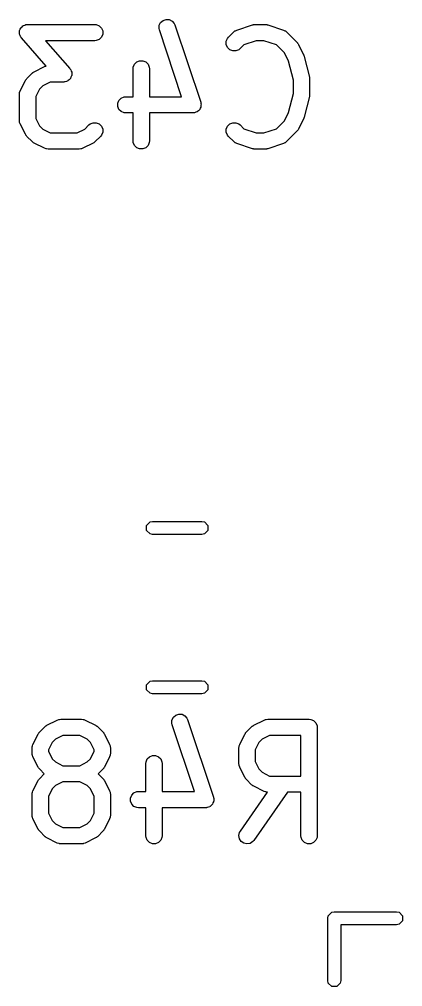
# Model space of a CAD drawing. Header units: inches. Extents: x -2.1 to 1.78, y 0.53 to 2.74.
# Drawn here: x -0.6098 to -0.4708, y 1.9173 to 2.2686 of the extents above; entities that cross this region are included whole.
import ezdxf

# ---------------------------------------------------------------- set-up
doc = ezdxf.new("R2010")
doc.units = ezdxf.units.IN
doc.header["$MEASUREMENT"] = 0
doc.layers.add('BLACK', color=250, linetype='CONTINUOUS')

msp = doc.modelspace()

# ---------------------------------------------------------------- linework, layer by layer
at = {"layer": 'BLACK', "linetype": 'CONTINUOUS'}
for p, q in [((-0.60919, 2.2655), (-0.60915, 2.26559)), ((-0.60915, 2.26559), (-0.60879, 2.2659)), ((-0.60879, 2.2659), (-0.60845, 2.26624)), ((-0.60845, 2.26624), (-0.60836, 2.26628)), ((-0.60836, 2.26628), (-0.60828, 2.26635)), ((-0.60828, 2.26635), (-0.60783, 2.2665)), ((-0.60783, 2.2665), (-0.60738, 2.26668)), ((-0.60738, 2.26668), (-0.60724, 2.2667)), ((-0.60724, 2.2667), (-0.60719, 2.26671)), ((-0.60719, 2.26671), (-0.60711, 2.26671)), ((-0.60711, 2.26671), (-0.60681, 2.26674)), ((-0.60681, 2.26674), (-0.58244, 2.26674)), ((-0.58244, 2.26674), (-0.58186, 2.26668)), ((-0.58186, 2.26668), (-0.58079, 2.26624)), ((-0.58079, 2.26624), (-0.57998, 2.26543)), ((-0.55912, 2.26529), (-0.55904, 2.26644)), ((-0.55904, 2.26644), (-0.55852, 2.26747)), ((-0.55852, 2.26747), (-0.55765, 2.26823)), ((-0.55765, 2.26823), (-0.55656, 2.26859)), ((-0.55656, 2.26859), (-0.55541, 2.26851)), ((-0.55541, 2.26851), (-0.55438, 2.26799)), ((-0.55438, 2.26799), (-0.55362, 2.26712)), ((-0.55362, 2.26712), (-0.55339, 2.2666)), ((-0.55339, 2.2666), (-0.54401, 2.23847)), ((-0.53088, 2.26471), (-0.52525, 2.26659)), ((-0.52525, 2.26659), (-0.52497, 2.26665)), ((-0.52497, 2.26665), (-0.52489, 2.26668)), ((-0.52489, 2.26668), (-0.52479, 2.26669)), ((-0.52479, 2.26669), (-0.52469, 2.26672)), ((-0.52469, 2.26672), (-0.52461, 2.26671)), ((-0.52461, 2.26671), (-0.52432, 2.26674)), ((-0.52432, 2.26674), (-0.52057, 2.26674)), ((-0.52057, 2.26674), (-0.52028, 2.26671)), ((-0.52028, 2.26671), (-0.5202, 2.26672)), ((-0.5202, 2.26672), (-0.5201, 2.26669)), ((-0.5201, 2.26669), (-0.51999, 2.26668)), ((-0.51999, 2.26668), (-0.51992, 2.26665)), ((-0.51992, 2.26665), (-0.51963, 2.26659)), ((-0.51963, 2.26659), (-0.51401, 2.26471)), ((-0.60974, 2.2634), (-0.6097, 2.26388)), ((-0.6097, 2.26331), (-0.60974, 2.2634)), ((-0.6097, 2.26436), (-0.60967, 2.26445)), ((-0.6097, 2.26388), (-0.6097, 2.26436)), ((-0.6097, 2.26321), (-0.6097, 2.26331)), ((-0.60952, 2.26277), (-0.6097, 2.26321)), ((-0.60967, 2.26445), (-0.60966, 2.26455)), ((-0.60966, 2.26455), (-0.60945, 2.26498)), ((-0.60937, 2.26231), (-0.60952, 2.26277)), ((-0.60945, 2.26498), (-0.60926, 2.26543)), ((-0.60928, 2.2622), (-0.60937, 2.26231)), ((-0.60926, 2.26215), (-0.60928, 2.2622)), ((-0.60926, 2.26543), (-0.60919, 2.2655)), ((-0.60921, 2.26209), (-0.60926, 2.26215)), ((-0.60903, 2.26184), (-0.60921, 2.26209)), ((-0.57998, 2.26215), (-0.58079, 2.26133)), ((-0.57998, 2.26543), (-0.57954, 2.26436)), ((-0.57954, 2.26321), (-0.57998, 2.26215)), ((-0.57954, 2.26436), (-0.57954, 2.26321)), ((-0.55899, 2.26473), (-0.55912, 2.26529)), ((-0.55091, 2.24049), (-0.55899, 2.26473)), ((-0.53427, 2.26168), (-0.5339, 2.26213)), ((-0.5339, 2.26213), (-0.53203, 2.264)), ((-0.53203, 2.264), (-0.53158, 2.26437)), ((-0.53158, 2.26437), (-0.53148, 2.26441)), ((-0.53148, 2.26441), (-0.5314, 2.26448)), ((-0.5314, 2.26448), (-0.53088, 2.26471)), ((-0.51401, 2.26471), (-0.51348, 2.26448)), ((-0.51348, 2.26448), (-0.5134, 2.26441)), ((-0.5134, 2.26441), (-0.5133, 2.26437)), ((-0.5133, 2.26437), (-0.51286, 2.264)), ((-0.51286, 2.264), (-0.50911, 2.26025)), ((-0.6001, 2.25163), (-0.60903, 2.26184)), ((-0.58244, 2.26083), (-0.6003, 2.26083)), ((-0.6003, 2.26083), (-0.59146, 2.25073)), ((-0.58186, 2.26089), (-0.58244, 2.26083)), ((-0.58079, 2.26133), (-0.58186, 2.26089)), ((-0.53471, 2.26061), (-0.53427, 2.26168)), ((-0.53471, 2.25946), (-0.53471, 2.26061)), ((-0.53427, 2.2584), (-0.53471, 2.25946)), ((-0.52835, 2.25933), (-0.52973, 2.25795)), ((-0.52384, 2.26083), (-0.52835, 2.25933)), ((-0.52105, 2.26083), (-0.52384, 2.26083)), ((-0.51654, 2.25933), (-0.52105, 2.26083)), ((-0.51362, 2.25641), (-0.51654, 2.25933)), ((-0.50911, 2.26025), (-0.50892, 2.26002)), ((-0.50892, 2.26002), (-0.50886, 2.25997)), ((-0.50886, 2.25997), (-0.50881, 2.25988)), ((-0.50881, 2.25988), (-0.50874, 2.2598)), ((-0.50874, 2.2598), (-0.50871, 2.25973)), ((-0.50871, 2.25973), (-0.50855, 2.25948)), ((-0.50855, 2.25948), (-0.50668, 2.25573)), ((-0.53346, 2.25758), (-0.53427, 2.2584)), ((-0.53239, 2.25714), (-0.53346, 2.25758)), ((-0.53124, 2.25714), (-0.53239, 2.25714)), ((-0.53018, 2.25758), (-0.53124, 2.25714)), ((-0.52973, 2.25795), (-0.53018, 2.25758)), ((-0.51211, 2.25338), (-0.51362, 2.25641)), ((-0.50668, 2.25573), (-0.50666, 2.25569)), ((-0.50666, 2.25569), (-0.50665, 2.25567)), ((-0.50665, 2.25567), (-0.50656, 2.25543)), ((-0.50656, 2.25543), (-0.50647, 2.25519)), ((-0.50647, 2.25519), (-0.50647, 2.25517)), ((-0.50647, 2.25517), (-0.50645, 2.25513)), ((-0.50645, 2.25513), (-0.50458, 2.24763)), ((-0.60063, 2.25143), (-0.6001, 2.25163)), ((-0.56846, 2.25124), (-0.56802, 2.2523)), ((-0.56802, 2.2523), (-0.5672, 2.25312)), ((-0.5672, 2.25312), (-0.56614, 2.25356)), ((-0.56614, 2.25356), (-0.56499, 2.25356)), ((-0.56499, 2.25356), (-0.56392, 2.25312)), ((-0.56392, 2.25312), (-0.56311, 2.2523)), ((-0.56311, 2.2523), (-0.56267, 2.25124)), ((-0.5104, 2.24655), (-0.51211, 2.25338)), ((-0.60702, 2.24713), (-0.60515, 2.249)), ((-0.60515, 2.249), (-0.60492, 2.24919)), ((-0.60492, 2.24919), (-0.60487, 2.24925)), ((-0.60487, 2.24925), (-0.60478, 2.2493)), ((-0.60478, 2.2493), (-0.6047, 2.24937)), ((-0.6047, 2.24937), (-0.60463, 2.2494)), ((-0.60463, 2.2494), (-0.60438, 2.24955)), ((-0.60438, 2.24955), (-0.60063, 2.25143)), ((-0.59146, 2.25073), (-0.59128, 2.25048)), ((-0.59128, 2.25048), (-0.59123, 2.25043)), ((-0.59123, 2.25043), (-0.59121, 2.25038)), ((-0.59121, 2.25038), (-0.59113, 2.25026)), ((-0.59113, 2.25026), (-0.59097, 2.24981)), ((-0.59083, 2.24802), (-0.59105, 2.24759)), ((-0.59097, 2.24981), (-0.59079, 2.24936)), ((-0.59079, 2.24821), (-0.59083, 2.24812)), ((-0.59083, 2.24812), (-0.59083, 2.24802)), ((-0.59079, 2.24936), (-0.59079, 2.24926)), ((-0.59079, 2.24926), (-0.59076, 2.24917)), ((-0.59076, 2.24917), (-0.59079, 2.24869)), ((-0.59079, 2.24869), (-0.59079, 2.24821)), ((-0.56852, 2.25066), (-0.56846, 2.25124)), ((-0.56852, 2.24049), (-0.56852, 2.25066)), ((-0.56267, 2.25124), (-0.56261, 2.25066)), ((-0.56261, 2.25066), (-0.56261, 2.24049)), ((-0.60945, 2.24261), (-0.60757, 2.24636)), ((-0.60757, 2.24636), (-0.60742, 2.24661)), ((-0.60742, 2.24661), (-0.60739, 2.24668)), ((-0.60739, 2.24668), (-0.60732, 2.24676)), ((-0.60732, 2.24676), (-0.60727, 2.24685)), ((-0.60727, 2.24685), (-0.60721, 2.2469)), ((-0.60721, 2.2469), (-0.60702, 2.24713)), ((-0.60131, 2.24449), (-0.60251, 2.24329)), ((-0.59861, 2.24584), (-0.60131, 2.24449)), ((-0.59368, 2.24584), (-0.59861, 2.24584)), ((-0.59338, 2.24587), (-0.59368, 2.24584)), ((-0.5933, 2.24586), (-0.59338, 2.24587)), ((-0.59325, 2.24588), (-0.5933, 2.24586)), ((-0.59311, 2.24589), (-0.59325, 2.24588)), ((-0.59266, 2.24608), (-0.59311, 2.24589)), ((-0.59221, 2.24623), (-0.59266, 2.24608)), ((-0.59214, 2.2463), (-0.59221, 2.24623)), ((-0.59204, 2.24633), (-0.59214, 2.2463)), ((-0.5917, 2.24667), (-0.59204, 2.24633)), ((-0.59134, 2.24699), (-0.5917, 2.24667)), ((-0.5913, 2.24708), (-0.59134, 2.24699)), ((-0.59123, 2.24715), (-0.5913, 2.24708)), ((-0.59105, 2.24759), (-0.59123, 2.24715)), ((-0.5104, 2.24165), (-0.5104, 2.24655)), ((-0.50458, 2.24763), (-0.50457, 2.24753)), ((-0.50457, 2.24753), (-0.50455, 2.24749)), ((-0.50455, 2.24749), (-0.50453, 2.24727)), ((-0.50453, 2.24727), (-0.5045, 2.24706)), ((-0.5045, 2.24706), (-0.5045, 2.24701)), ((-0.5045, 2.24701), (-0.50449, 2.24691)), ((-0.50449, 2.24691), (-0.50449, 2.24129)), ((-0.60976, 2.24129), (-0.6097, 2.24187)), ((-0.60976, 2.23192), (-0.60976, 2.24129)), ((-0.6097, 2.24187), (-0.60966, 2.24196)), ((-0.60966, 2.24207), (-0.60945, 2.24261)), ((-0.60966, 2.24196), (-0.60966, 2.24207)), ((-0.60251, 2.24329), (-0.60385, 2.24059)), ((-0.51211, 2.23482), (-0.5104, 2.24165)), ((-0.5045, 2.24115), (-0.50453, 2.24093)), ((-0.50449, 2.24129), (-0.5045, 2.24119)), ((-0.5045, 2.24119), (-0.5045, 2.24115)), ((-0.60385, 2.24059), (-0.60385, 2.23261)), ((-0.57408, 2.23812), (-0.57364, 2.23918)), ((-0.57408, 2.23696), (-0.57408, 2.23812)), ((-0.57364, 2.23918), (-0.57283, 2.24)), ((-0.57283, 2.24), (-0.57176, 2.24044)), ((-0.57176, 2.24044), (-0.57119, 2.24049)), ((-0.57119, 2.24049), (-0.56852, 2.24049)), ((-0.56261, 2.24049), (-0.55091, 2.24049)), ((-0.54401, 2.23847), (-0.54395, 2.23819)), ((-0.54395, 2.23819), (-0.54392, 2.23812)), ((-0.54392, 2.23812), (-0.54392, 2.23806)), ((-0.54392, 2.23806), (-0.54389, 2.23791)), ((-0.54389, 2.23791), (-0.54392, 2.23744)), ((-0.54392, 2.23744), (-0.54392, 2.23696)), ((-0.50458, 2.24057), (-0.50645, 2.23307)), ((-0.50457, 2.24067), (-0.50458, 2.24057)), ((-0.50455, 2.24071), (-0.50457, 2.24067)), ((-0.50453, 2.24093), (-0.50455, 2.24071)), ((-0.57364, 2.2359), (-0.57408, 2.23696)), ((-0.57283, 2.23508), (-0.57364, 2.2359)), ((-0.57176, 2.23464), (-0.57283, 2.23508)), ((-0.57119, 2.23459), (-0.57176, 2.23464)), ((-0.56852, 2.23459), (-0.57119, 2.23459)), ((-0.56852, 2.22442), (-0.56852, 2.23459)), ((-0.54681, 2.23459), (-0.56261, 2.23459)), ((-0.56261, 2.23459), (-0.56261, 2.22442)), ((-0.54652, 2.23462), (-0.54681, 2.23459)), ((-0.54645, 2.23461), (-0.54652, 2.23462)), ((-0.54639, 2.23463), (-0.54645, 2.23461)), ((-0.54624, 2.23464), (-0.54639, 2.23463)), ((-0.5458, 2.23483), (-0.54624, 2.23464)), ((-0.54535, 2.23497), (-0.5458, 2.23483)), ((-0.54527, 2.23504), (-0.54535, 2.23497)), ((-0.54517, 2.23508), (-0.54527, 2.23504)), ((-0.54484, 2.23542), (-0.54517, 2.23508)), ((-0.54448, 2.23573), (-0.54484, 2.23542)), ((-0.54443, 2.23582), (-0.54448, 2.23573)), ((-0.54436, 2.2359), (-0.54443, 2.23582)), ((-0.54418, 2.23634), (-0.54436, 2.2359)), ((-0.54397, 2.23676), (-0.54418, 2.23634)), ((-0.54396, 2.23687), (-0.54397, 2.23676)), ((-0.54392, 2.23696), (-0.54396, 2.23687)), ((-0.51362, 2.23179), (-0.51211, 2.23482)), ((-0.6097, 2.23134), (-0.60976, 2.23192)), ((-0.60966, 2.23124), (-0.6097, 2.23134)), ((-0.60966, 2.23114), (-0.60966, 2.23124)), ((-0.60945, 2.2306), (-0.60966, 2.23114)), ((-0.60757, 2.22685), (-0.60945, 2.2306)), ((-0.60385, 2.23261), (-0.60251, 2.22992)), ((-0.58452, 2.23025), (-0.58408, 2.23062)), ((-0.58408, 2.23062), (-0.58301, 2.23106)), ((-0.58301, 2.23106), (-0.58186, 2.23106)), ((-0.58186, 2.23106), (-0.58079, 2.23062)), ((-0.58079, 2.23062), (-0.57998, 2.22981)), ((-0.53427, 2.22981), (-0.53346, 2.23062)), ((-0.53346, 2.23062), (-0.53239, 2.23106)), ((-0.53239, 2.23106), (-0.53124, 2.23106)), ((-0.53124, 2.23106), (-0.53018, 2.23062)), ((-0.53018, 2.23062), (-0.52973, 2.23025)), ((-0.51654, 2.22887), (-0.51362, 2.23179)), ((-0.50668, 2.23247), (-0.50855, 2.22872)), ((-0.50666, 2.23251), (-0.50668, 2.23247)), ((-0.50665, 2.23253), (-0.50666, 2.23251)), ((-0.50656, 2.23277), (-0.50665, 2.23253)), ((-0.50647, 2.23301), (-0.50656, 2.23277)), ((-0.50645, 2.23307), (-0.50647, 2.23303)), ((-0.50647, 2.23303), (-0.50647, 2.23301)), ((-0.60251, 2.22992), (-0.60131, 2.22872)), ((-0.60131, 2.22872), (-0.59861, 2.22737)), ((-0.59861, 2.22737), (-0.58876, 2.22737)), ((-0.58876, 2.22737), (-0.58606, 2.22872)), ((-0.58606, 2.22872), (-0.58452, 2.23025)), ((-0.57998, 2.22981), (-0.57954, 2.22874)), ((-0.57954, 2.22759), (-0.57998, 2.22653)), ((-0.57954, 2.22874), (-0.57954, 2.22759)), ((-0.53471, 2.22874), (-0.53427, 2.22981)), ((-0.53471, 2.22759), (-0.53471, 2.22874)), ((-0.53427, 2.22653), (-0.53471, 2.22759)), ((-0.52973, 2.23025), (-0.52835, 2.22887)), ((-0.52835, 2.22887), (-0.52384, 2.22737)), ((-0.52384, 2.22737), (-0.52105, 2.22737)), ((-0.52105, 2.22737), (-0.51654, 2.22887)), ((-0.50911, 2.22795), (-0.51286, 2.2242)), ((-0.50892, 2.22818), (-0.50911, 2.22795)), ((-0.50886, 2.22823), (-0.50892, 2.22818)), ((-0.50881, 2.22832), (-0.50886, 2.22823)), ((-0.50874, 2.2284), (-0.50881, 2.22832)), ((-0.50871, 2.22847), (-0.50874, 2.2284)), ((-0.50855, 2.22872), (-0.50871, 2.22847)), ((-0.60742, 2.2266), (-0.60757, 2.22685)), ((-0.60739, 2.22653), (-0.60742, 2.2266)), ((-0.60732, 2.22644), (-0.60739, 2.22653)), ((-0.60727, 2.22636), (-0.60732, 2.22644)), ((-0.60721, 2.2263), (-0.60727, 2.22636)), ((-0.60702, 2.22608), (-0.60721, 2.2263)), ((-0.60515, 2.2242), (-0.60702, 2.22608)), ((-0.60492, 2.22402), (-0.60515, 2.2242)), ((-0.60487, 2.22396), (-0.60492, 2.22402)), ((-0.60478, 2.2239), (-0.60487, 2.22396)), ((-0.6047, 2.22384), (-0.60478, 2.2239)), ((-0.60463, 2.22381), (-0.6047, 2.22384)), ((-0.60438, 2.22365), (-0.60463, 2.22381)), ((-0.60063, 2.22178), (-0.60438, 2.22365)), ((-0.58299, 2.22365), (-0.58674, 2.22178)), ((-0.58274, 2.22381), (-0.58299, 2.22365)), ((-0.58267, 2.22384), (-0.58274, 2.22381)), ((-0.58259, 2.2239), (-0.58267, 2.22384)), ((-0.5825, 2.22396), (-0.58259, 2.2239)), ((-0.58245, 2.22402), (-0.5825, 2.22396)), ((-0.58222, 2.2242), (-0.58245, 2.22402)), ((-0.58035, 2.22608), (-0.58222, 2.2242)), ((-0.57998, 2.22653), (-0.58035, 2.22608)), ((-0.56846, 2.22384), (-0.56852, 2.22442)), ((-0.56802, 2.22278), (-0.56846, 2.22384)), ((-0.56267, 2.22384), (-0.56311, 2.22278)), ((-0.56261, 2.22442), (-0.56267, 2.22384)), ((-0.5339, 2.22608), (-0.53427, 2.22653)), ((-0.53203, 2.2242), (-0.5339, 2.22608)), ((-0.53158, 2.22384), (-0.53203, 2.2242)), ((-0.53148, 2.2238), (-0.53158, 2.22384)), ((-0.5314, 2.22373), (-0.53148, 2.2238)), ((-0.53088, 2.22349), (-0.5314, 2.22373)), ((-0.52525, 2.22162), (-0.53088, 2.22349)), ((-0.51401, 2.22349), (-0.51963, 2.22162)), ((-0.51348, 2.22373), (-0.51401, 2.22349)), ((-0.5134, 2.2238), (-0.51348, 2.22373)), ((-0.5133, 2.22384), (-0.5134, 2.2238)), ((-0.51286, 2.2242), (-0.5133, 2.22384)), ((-0.60009, 2.22157), (-0.60063, 2.22178)), ((-0.59998, 2.22156), (-0.60009, 2.22157)), ((-0.59988, 2.22152), (-0.59998, 2.22156)), ((-0.59931, 2.22146), (-0.59988, 2.22152)), ((-0.58806, 2.22146), (-0.59931, 2.22146)), ((-0.58748, 2.22152), (-0.58806, 2.22146)), ((-0.58739, 2.22156), (-0.58748, 2.22152)), ((-0.58728, 2.22157), (-0.58739, 2.22156)), ((-0.58674, 2.22178), (-0.58728, 2.22157)), ((-0.5672, 2.22196), (-0.56802, 2.22278)), ((-0.56614, 2.22152), (-0.5672, 2.22196)), ((-0.56499, 2.22152), (-0.56614, 2.22152)), ((-0.56392, 2.22196), (-0.56499, 2.22152)), ((-0.56311, 2.22278), (-0.56392, 2.22196)), ((-0.52497, 2.22155), (-0.52525, 2.22162)), ((-0.52489, 2.22152), (-0.52497, 2.22155)), ((-0.52479, 2.22151), (-0.52489, 2.22152)), ((-0.52469, 2.22149), (-0.52479, 2.22151)), ((-0.52461, 2.22149), (-0.52469, 2.22149)), ((-0.52432, 2.22146), (-0.52461, 2.22149)), ((-0.52057, 2.22146), (-0.52432, 2.22146)), ((-0.52028, 2.22149), (-0.52057, 2.22146)), ((-0.5202, 2.22149), (-0.52028, 2.22149)), ((-0.5201, 2.22151), (-0.5202, 2.22149)), ((-0.51999, 2.22152), (-0.5201, 2.22151)), ((-0.51992, 2.22155), (-0.51999, 2.22152)), ((-0.51963, 2.22162), (-0.51992, 2.22155)), ((-0.56362, 2.08484), (-0.56234, 2.08612)), ((-0.56362, 2.08303), (-0.56362, 2.08484)), ((-0.56234, 2.08175), (-0.56362, 2.08303)), ((-0.56234, 2.08612), (-0.56144, 2.0863)), ((-0.56144, 2.0863), (-0.54356, 2.0863)), ((-0.54356, 2.0863), (-0.54266, 2.08612)), ((-0.54266, 2.08612), (-0.54138, 2.08484)), ((-0.54138, 2.08303), (-0.54266, 2.08175)), ((-0.54138, 2.08484), (-0.54138, 2.08303)), ((-0.56144, 2.08157), (-0.56234, 2.08175)), ((-0.54356, 2.08157), (-0.56144, 2.08157)), ((-0.54266, 2.08175), (-0.54356, 2.08157)), ((-0.56362, 2.02697), (-0.56234, 2.02825)), ((-0.56362, 2.02516), (-0.56362, 2.02697)), ((-0.56234, 2.02825), (-0.56144, 2.02843)), ((-0.56144, 2.02843), (-0.54356, 2.02843)), ((-0.54356, 2.02843), (-0.54266, 2.02825)), ((-0.54266, 2.02825), (-0.54138, 2.02697)), ((-0.54138, 2.02697), (-0.54138, 2.02516)), ((-0.56234, 2.02388), (-0.56362, 2.02516)), ((-0.56144, 2.0237), (-0.56234, 2.02388)), ((-0.54356, 2.0237), (-0.56144, 2.0237)), ((-0.54266, 2.02388), (-0.54356, 2.0237)), ((-0.54138, 2.02516), (-0.54266, 2.02388)), ((-0.55302, 2.01594), (-0.55193, 2.01631)), ((-0.55193, 2.01631), (-0.55078, 2.01623)), ((-0.55078, 2.01623), (-0.54975, 2.01571)), ((-0.59975, 2.01227), (-0.596, 2.01414)), ((-0.596, 2.01414), (-0.59546, 2.01435)), ((-0.59546, 2.01435), (-0.59536, 2.01436)), ((-0.59536, 2.01436), (-0.59526, 2.0144)), ((-0.59526, 2.0144), (-0.59468, 2.01446)), ((-0.59468, 2.01446), (-0.58718, 2.01446)), ((-0.58718, 2.01446), (-0.58661, 2.0144)), ((-0.58661, 2.0144), (-0.58651, 2.01436)), ((-0.58651, 2.01436), (-0.5864, 2.01435)), ((-0.5864, 2.01435), (-0.58586, 2.01414)), ((-0.58586, 2.01414), (-0.58211, 2.01227)), ((-0.55449, 2.01301), (-0.55441, 2.01416)), ((-0.55436, 2.01244), (-0.55449, 2.01301)), ((-0.55441, 2.01416), (-0.5539, 2.01519)), ((-0.5539, 2.01519), (-0.55302, 2.01594)), ((-0.54975, 2.01571), (-0.549, 2.01484)), ((-0.549, 2.01484), (-0.54876, 2.01431)), ((-0.54876, 2.01431), (-0.53939, 1.98619)), ((-0.52476, 2.01227), (-0.52101, 2.01414)), ((-0.52101, 2.01414), (-0.52047, 2.01435)), ((-0.52047, 2.01435), (-0.52037, 2.01436)), ((-0.52037, 2.01436), (-0.52027, 2.0144)), ((-0.52027, 2.0144), (-0.51969, 2.01446)), ((-0.51969, 2.01446), (-0.50469, 2.01446)), ((-0.50469, 2.01446), (-0.50412, 2.0144)), ((-0.50412, 2.0144), (-0.50305, 2.01396)), ((-0.50305, 2.01396), (-0.50224, 2.01314)), ((-0.50224, 2.01314), (-0.5018, 2.01208)), ((-0.60295, 2.00907), (-0.60279, 2.00932)), ((-0.60279, 2.00932), (-0.60276, 2.00939)), ((-0.60276, 2.00939), (-0.6027, 2.00948)), ((-0.6027, 2.00948), (-0.60264, 2.00956)), ((-0.60264, 2.00956), (-0.60258, 2.00962)), ((-0.60258, 2.00962), (-0.60239, 2.00984)), ((-0.60239, 2.00984), (-0.60052, 2.01172)), ((-0.60052, 2.01172), (-0.60029, 2.0119)), ((-0.60029, 2.0119), (-0.60024, 2.01196)), ((-0.60024, 2.01196), (-0.60015, 2.01202)), ((-0.60015, 2.01202), (-0.60007, 2.01208)), ((-0.60007, 2.01208), (-0.6, 2.01211)), ((-0.6, 2.01211), (-0.59975, 2.01227)), ((-0.58211, 2.01227), (-0.58187, 2.01211)), ((-0.58187, 2.01211), (-0.58179, 2.01208)), ((-0.58179, 2.01208), (-0.58171, 2.01202)), ((-0.58171, 2.01202), (-0.58162, 2.01196)), ((-0.58162, 2.01196), (-0.58157, 2.0119)), ((-0.58157, 2.0119), (-0.58135, 2.01172)), ((-0.58135, 2.01172), (-0.57947, 2.00984)), ((-0.57947, 2.00984), (-0.57929, 2.00962)), ((-0.57929, 2.00962), (-0.57923, 2.00956)), ((-0.57923, 2.00956), (-0.57917, 2.00948)), ((-0.57917, 2.00948), (-0.5791, 2.00939)), ((-0.5791, 2.00939), (-0.57907, 2.00932)), ((-0.57907, 2.00932), (-0.57892, 2.00907)), ((-0.54629, 1.98821), (-0.55436, 2.01244)), ((-0.52796, 2.00907), (-0.5278, 2.00932)), ((-0.5278, 2.00932), (-0.52777, 2.00939)), ((-0.52777, 2.00939), (-0.5277, 2.00948)), ((-0.5277, 2.00948), (-0.52765, 2.00956)), ((-0.52765, 2.00956), (-0.52759, 2.00962)), ((-0.52759, 2.00962), (-0.5274, 2.00984)), ((-0.5274, 2.00984), (-0.52553, 2.01172)), ((-0.52553, 2.01172), (-0.5253, 2.0119)), ((-0.5253, 2.0119), (-0.52525, 2.01196)), ((-0.52525, 2.01196), (-0.52516, 2.01202)), ((-0.52516, 2.01202), (-0.52508, 2.01208)), ((-0.52508, 2.01208), (-0.52501, 2.01211)), ((-0.52501, 2.01211), (-0.52476, 2.01227)), ((-0.5018, 2.01208), (-0.50174, 2.0115)), ((-0.50174, 2.0115), (-0.50174, 1.97213)), ((-0.60482, 2.00532), (-0.60295, 2.00907)), ((-0.59788, 2.006), (-0.59923, 2.00331)), ((-0.59668, 2.0072), (-0.59788, 2.006)), ((-0.59399, 2.00855), (-0.59668, 2.0072)), ((-0.58788, 2.00855), (-0.59399, 2.00855)), ((-0.58518, 2.0072), (-0.58788, 2.00855)), ((-0.58399, 2.006), (-0.58518, 2.0072)), ((-0.58264, 2.00331), (-0.58399, 2.006)), ((-0.57892, 2.00907), (-0.57704, 2.00532)), ((-0.52983, 2.00532), (-0.52796, 2.00907)), ((-0.52289, 2.006), (-0.52424, 2.00331)), ((-0.52169, 2.0072), (-0.52289, 2.006)), ((-0.51899, 2.00855), (-0.52169, 2.0072)), ((-0.50765, 2.00855), (-0.51899, 2.00855)), ((-0.50765, 1.99383), (-0.50765, 2.00855)), ((-0.60513, 2.004), (-0.60508, 2.00458)), ((-0.60513, 2.00213), (-0.60513, 2.004)), ((-0.60508, 2.00155), (-0.60513, 2.00213)), ((-0.60508, 2.00458), (-0.60504, 2.00468)), ((-0.60504, 2.00468), (-0.60503, 2.00478)), ((-0.60503, 2.00478), (-0.60482, 2.00532)), ((-0.59923, 2.00331), (-0.59923, 2.00283)), ((-0.59923, 2.00283), (-0.59788, 2.00013)), ((-0.58399, 2.00013), (-0.58264, 2.00283)), ((-0.58264, 2.00283), (-0.58264, 2.00331)), ((-0.57704, 2.00532), (-0.57684, 2.00478)), ((-0.57684, 2.00478), (-0.57683, 2.00468)), ((-0.57683, 2.00468), (-0.57679, 2.00458)), ((-0.57679, 2.00458), (-0.57673, 2.004)), ((-0.57673, 2.00213), (-0.57679, 2.00155)), ((-0.57673, 2.004), (-0.57673, 2.00213)), ((-0.53014, 2.004), (-0.53009, 2.00458)), ((-0.53014, 1.99838), (-0.53014, 2.004)), ((-0.53009, 2.00458), (-0.53005, 2.00468)), ((-0.53005, 2.00468), (-0.53004, 2.00478)), ((-0.53004, 2.00478), (-0.52983, 2.00532)), ((-0.52424, 2.00331), (-0.52424, 1.99908)), ((-0.60504, 2.00146), (-0.60508, 2.00155)), ((-0.60503, 2.00135), (-0.60504, 2.00146)), ((-0.60482, 2.00081), (-0.60503, 2.00135)), ((-0.60295, 1.99706), (-0.60482, 2.00081)), ((-0.59788, 2.00013), (-0.59668, 1.99893)), ((-0.59668, 1.99893), (-0.59399, 1.99758)), ((-0.58788, 1.99758), (-0.58518, 1.99893)), ((-0.58518, 1.99893), (-0.58399, 2.00013)), ((-0.57704, 2.00081), (-0.57892, 1.99706)), ((-0.57684, 2.00135), (-0.57704, 2.00081)), ((-0.57683, 2.00146), (-0.57684, 2.00135)), ((-0.57679, 2.00155), (-0.57683, 2.00146)), ((-0.56389, 1.99838), (-0.56383, 1.99896)), ((-0.56383, 1.99896), (-0.56339, 2.00002)), ((-0.56339, 2.00002), (-0.56258, 2.00083)), ((-0.56258, 2.00083), (-0.56151, 2.00128)), ((-0.56151, 2.00128), (-0.56036, 2.00128)), ((-0.56036, 2.00128), (-0.5593, 2.00083)), ((-0.5593, 2.00083), (-0.55848, 2.00002)), ((-0.55848, 2.00002), (-0.55804, 1.99896)), ((-0.55804, 1.99896), (-0.55798, 1.99838)), ((-0.52424, 1.99908), (-0.52289, 1.99638)), ((-0.60279, 1.99681), (-0.60295, 1.99706)), ((-0.60276, 1.99674), (-0.60279, 1.99681)), ((-0.6027, 1.99666), (-0.60276, 1.99674)), ((-0.60264, 1.99657), (-0.6027, 1.99666)), ((-0.60258, 1.99652), (-0.60264, 1.99657)), ((-0.60239, 1.99629), (-0.60258, 1.99652)), ((-0.60073, 1.99463), (-0.60239, 1.99629)), ((-0.59399, 1.99758), (-0.58788, 1.99758)), ((-0.57947, 1.99629), (-0.58113, 1.99463)), ((-0.57929, 1.99652), (-0.57947, 1.99629)), ((-0.57923, 1.99657), (-0.57929, 1.99652)), ((-0.57917, 1.99666), (-0.57923, 1.99657)), ((-0.5791, 1.99674), (-0.57917, 1.99666)), ((-0.57907, 1.99681), (-0.5791, 1.99674)), ((-0.57892, 1.99706), (-0.57907, 1.99681)), ((-0.56389, 1.98821), (-0.56389, 1.99838)), ((-0.55798, 1.99838), (-0.55798, 1.98821)), ((-0.53009, 1.9978), (-0.53014, 1.99838)), ((-0.53005, 1.99771), (-0.53009, 1.9978)), ((-0.53004, 1.9976), (-0.53005, 1.99771)), ((-0.52983, 1.99706), (-0.53004, 1.9976)), ((-0.52796, 1.99331), (-0.52983, 1.99706)), ((-0.52289, 1.99638), (-0.52169, 1.99518)), ((-0.52169, 1.99518), (-0.51899, 1.99383)), ((-0.60482, 1.98845), (-0.60295, 1.9922)), ((-0.60295, 1.9922), (-0.60279, 1.99245)), ((-0.60279, 1.99245), (-0.60276, 1.99252)), ((-0.60276, 1.99252), (-0.6027, 1.9926)), ((-0.6027, 1.9926), (-0.60264, 1.99269)), ((-0.60264, 1.99269), (-0.60258, 1.99274)), ((-0.60258, 1.99274), (-0.60239, 1.99297)), ((-0.60239, 1.99297), (-0.60073, 1.99463)), ((-0.59399, 1.99168), (-0.59668, 1.99033)), ((-0.58788, 1.99168), (-0.59399, 1.99168)), ((-0.58518, 1.99033), (-0.58788, 1.99168)), ((-0.58113, 1.99463), (-0.57947, 1.99297)), ((-0.57947, 1.99297), (-0.57929, 1.99274)), ((-0.57929, 1.99274), (-0.57923, 1.99269)), ((-0.57923, 1.99269), (-0.57917, 1.9926)), ((-0.57917, 1.9926), (-0.5791, 1.99252)), ((-0.5791, 1.99252), (-0.57907, 1.99245)), ((-0.57907, 1.99245), (-0.57892, 1.9922)), ((-0.57892, 1.9922), (-0.57704, 1.98845)), ((-0.5278, 1.99306), (-0.52796, 1.99331)), ((-0.52777, 1.99299), (-0.5278, 1.99306)), ((-0.5277, 1.99291), (-0.52777, 1.99299)), ((-0.52765, 1.99282), (-0.5277, 1.99291)), ((-0.52759, 1.99277), (-0.52765, 1.99282)), ((-0.5274, 1.99254), (-0.52759, 1.99277)), ((-0.52553, 1.99067), (-0.5274, 1.99254)), ((-0.51899, 1.99383), (-0.50765, 1.99383)), ((-0.60503, 1.98791), (-0.60482, 1.98845)), ((-0.59788, 1.98913), (-0.59923, 1.98643)), ((-0.59668, 1.99033), (-0.59788, 1.98913)), ((-0.58399, 1.98913), (-0.58518, 1.99033)), ((-0.58264, 1.98643), (-0.58399, 1.98913)), ((-0.57704, 1.98845), (-0.57684, 1.98791)), ((-0.5682, 1.98771), (-0.56714, 1.98815)), ((-0.56714, 1.98815), (-0.56656, 1.98821)), ((-0.56656, 1.98821), (-0.56389, 1.98821)), ((-0.55798, 1.98821), (-0.54629, 1.98821)), ((-0.5253, 1.99048), (-0.52553, 1.99067)), ((-0.52525, 1.99042), (-0.5253, 1.99048)), ((-0.52516, 1.99037), (-0.52525, 1.99042)), ((-0.52508, 1.9903), (-0.52516, 1.99037)), ((-0.52501, 1.99027), (-0.52508, 1.9903)), ((-0.52476, 1.99011), (-0.52501, 1.99027)), ((-0.52101, 1.98824), (-0.52476, 1.99011)), ((-0.52047, 1.98803), (-0.52101, 1.98824)), ((-0.60513, 1.98713), (-0.60508, 1.98771)), ((-0.60513, 1.97963), (-0.60513, 1.98713)), ((-0.60508, 1.98771), (-0.60504, 1.98781)), ((-0.60504, 1.98781), (-0.60503, 1.98791)), ((-0.59923, 1.98643), (-0.59923, 1.98033)), ((-0.58264, 1.98033), (-0.58264, 1.98643)), ((-0.57684, 1.98791), (-0.57683, 1.98781)), ((-0.57683, 1.98781), (-0.57679, 1.98771)), ((-0.57679, 1.98771), (-0.57673, 1.98713)), ((-0.57673, 1.98713), (-0.57673, 1.97963)), ((-0.56946, 1.98583), (-0.56902, 1.9869)), ((-0.56946, 1.98468), (-0.56946, 1.98583)), ((-0.56902, 1.98362), (-0.56946, 1.98468)), ((-0.56902, 1.9869), (-0.5682, 1.98771)), ((-0.53939, 1.98619), (-0.53932, 1.9859)), ((-0.53933, 1.98458), (-0.53934, 1.98448)), ((-0.53929, 1.98468), (-0.53933, 1.98458)), ((-0.53932, 1.9859), (-0.53929, 1.98583)), ((-0.53929, 1.98583), (-0.53929, 1.98577)), ((-0.53929, 1.98577), (-0.53926, 1.98563)), ((-0.53926, 1.98563), (-0.53929, 1.98515)), ((-0.53929, 1.98515), (-0.53929, 1.98468)), ((-0.52961, 1.97383), (-0.51974, 1.98793)), ((-0.51253, 1.98793), (-0.52477, 1.97044)), ((-0.52037, 1.98803), (-0.52047, 1.98803)), ((-0.52027, 1.98798), (-0.52037, 1.98803)), ((-0.51974, 1.98793), (-0.52027, 1.98798)), ((-0.50765, 1.98793), (-0.51253, 1.98793)), ((-0.50765, 1.97213), (-0.50765, 1.98793)), ((-0.5682, 1.9828), (-0.56902, 1.98362)), ((-0.56714, 1.98236), (-0.5682, 1.9828)), ((-0.56656, 1.9823), (-0.56714, 1.98236)), ((-0.56389, 1.9823), (-0.56656, 1.9823)), ((-0.56389, 1.97213), (-0.56389, 1.9823)), ((-0.54219, 1.9823), (-0.55798, 1.9823)), ((-0.55798, 1.9823), (-0.55798, 1.97213)), ((-0.5419, 1.98233), (-0.54219, 1.9823)), ((-0.54182, 1.98233), (-0.5419, 1.98233)), ((-0.54176, 1.98235), (-0.54182, 1.98233)), ((-0.54161, 1.98236), (-0.54176, 1.98235)), ((-0.54118, 1.98254), (-0.54161, 1.98236)), ((-0.54073, 1.98269), (-0.54118, 1.98254)), ((-0.54065, 1.98276), (-0.54073, 1.98269)), ((-0.54055, 1.9828), (-0.54065, 1.98276)), ((-0.54021, 1.98314), (-0.54055, 1.9828)), ((-0.53986, 1.98345), (-0.54021, 1.98314)), ((-0.53981, 1.98354), (-0.53986, 1.98345)), ((-0.53973, 1.98362), (-0.53981, 1.98354)), ((-0.53955, 1.98405), (-0.53973, 1.98362)), ((-0.53934, 1.98448), (-0.53955, 1.98405)), ((-0.60508, 1.97906), (-0.60513, 1.97963)), ((-0.60504, 1.97896), (-0.60508, 1.97906)), ((-0.60503, 1.97885), (-0.60504, 1.97896)), ((-0.60482, 1.97831), (-0.60503, 1.97885)), ((-0.60295, 1.97456), (-0.60482, 1.97831)), ((-0.59923, 1.98033), (-0.59788, 1.97763)), ((-0.59788, 1.97763), (-0.59668, 1.97643)), ((-0.58518, 1.97643), (-0.58399, 1.97763)), ((-0.58399, 1.97763), (-0.58264, 1.98033)), ((-0.57704, 1.97831), (-0.57892, 1.97456)), ((-0.57684, 1.97885), (-0.57704, 1.97831)), ((-0.57683, 1.97896), (-0.57684, 1.97885)), ((-0.57679, 1.97906), (-0.57683, 1.97896)), ((-0.57673, 1.97963), (-0.57679, 1.97906)), ((-0.60279, 1.97431), (-0.60295, 1.97456)), ((-0.60276, 1.97424), (-0.60279, 1.97431)), ((-0.6027, 1.97416), (-0.60276, 1.97424)), ((-0.60264, 1.97407), (-0.6027, 1.97416)), ((-0.60258, 1.97402), (-0.60264, 1.97407)), ((-0.60239, 1.97379), (-0.60258, 1.97402)), ((-0.59668, 1.97643), (-0.59399, 1.97509)), ((-0.59399, 1.97509), (-0.58788, 1.97509)), ((-0.58788, 1.97509), (-0.58518, 1.97643)), ((-0.57929, 1.97402), (-0.57947, 1.97379)), ((-0.57923, 1.97407), (-0.57929, 1.97402)), ((-0.57917, 1.97416), (-0.57923, 1.97407)), ((-0.5791, 1.97424), (-0.57917, 1.97416)), ((-0.57907, 1.97431), (-0.5791, 1.97424)), ((-0.57892, 1.97456), (-0.57907, 1.97431)), ((-0.60052, 1.97192), (-0.60239, 1.97379)), ((-0.60029, 1.97173), (-0.60052, 1.97192)), ((-0.60024, 1.97168), (-0.60029, 1.97173)), ((-0.60015, 1.97162), (-0.60024, 1.97168)), ((-0.60007, 1.97155), (-0.60015, 1.97162)), ((-0.6, 1.97152), (-0.60007, 1.97155)), ((-0.59975, 1.97137), (-0.6, 1.97152)), ((-0.596, 1.96949), (-0.59975, 1.97137)), ((-0.58211, 1.97137), (-0.58586, 1.96949)), ((-0.58187, 1.97152), (-0.58211, 1.97137)), ((-0.58179, 1.97155), (-0.58187, 1.97152)), ((-0.58171, 1.97162), (-0.58179, 1.97155)), ((-0.58162, 1.97168), (-0.58171, 1.97162)), ((-0.58157, 1.97173), (-0.58162, 1.97168)), ((-0.58135, 1.97192), (-0.58157, 1.97173)), ((-0.57947, 1.97379), (-0.58135, 1.97192)), ((-0.56383, 1.97156), (-0.56389, 1.97213)), ((-0.56339, 1.97049), (-0.56383, 1.97156)), ((-0.56258, 1.96968), (-0.56339, 1.97049)), ((-0.55848, 1.97049), (-0.5593, 1.96968)), ((-0.55804, 1.97156), (-0.55848, 1.97049)), ((-0.55798, 1.97213), (-0.55804, 1.97156)), ((-0.53014, 1.9722), (-0.52989, 1.97332)), ((-0.52994, 1.97106), (-0.53014, 1.9722)), ((-0.52932, 1.97009), (-0.52994, 1.97106)), ((-0.52989, 1.97332), (-0.52961, 1.97383)), ((-0.50759, 1.97156), (-0.50765, 1.97213)), ((-0.50715, 1.97049), (-0.50759, 1.97156)), ((-0.50633, 1.96968), (-0.50715, 1.97049)), ((-0.50224, 1.97049), (-0.50305, 1.96968)), ((-0.5018, 1.97156), (-0.50224, 1.97049)), ((-0.50174, 1.97213), (-0.5018, 1.97156)), ((-0.59546, 1.96929), (-0.596, 1.96949)), ((-0.59536, 1.96928), (-0.59546, 1.96929)), ((-0.59526, 1.96924), (-0.59536, 1.96928)), ((-0.59468, 1.96918), (-0.59526, 1.96924)), ((-0.58718, 1.96918), (-0.59468, 1.96918)), ((-0.58661, 1.96924), (-0.58718, 1.96918)), ((-0.58651, 1.96928), (-0.58661, 1.96924)), ((-0.5864, 1.96929), (-0.58651, 1.96928)), ((-0.58586, 1.96949), (-0.5864, 1.96929)), ((-0.56151, 1.96924), (-0.56258, 1.96968)), ((-0.56036, 1.96924), (-0.56151, 1.96924)), ((-0.5593, 1.96968), (-0.56036, 1.96924)), ((-0.52838, 1.96943), (-0.52932, 1.97009)), ((-0.52725, 1.96918), (-0.52838, 1.96943)), ((-0.52612, 1.96938), (-0.52725, 1.96918)), ((-0.52515, 1.97), (-0.52612, 1.96938)), ((-0.52477, 1.97044), (-0.52515, 1.97)), ((-0.50527, 1.96924), (-0.50633, 1.96968)), ((-0.50412, 1.96924), (-0.50527, 1.96924)), ((-0.50305, 1.96968), (-0.50412, 1.96924)), ((-0.49795, 1.94217), (-0.49777, 1.94307)), ((-0.49777, 1.94307), (-0.49649, 1.94435)), ((-0.49649, 1.94435), (-0.49559, 1.94453)), ((-0.49559, 1.94453), (-0.47295, 1.94453)), ((-0.47295, 1.94453), (-0.47205, 1.94435)), ((-0.47205, 1.94435), (-0.47077, 1.94307)), ((-0.47077, 1.94307), (-0.47077, 1.94126)), ((-0.49795, 1.91953), (-0.49795, 1.94217)), ((-0.47295, 1.9398), (-0.49323, 1.9398)), ((-0.49323, 1.9398), (-0.49323, 1.91953)), ((-0.47205, 1.93998), (-0.47295, 1.9398)), ((-0.47077, 1.94126), (-0.47205, 1.93998)), ((-0.49777, 1.91862), (-0.49795, 1.91953)), ((-0.49649, 1.91735), (-0.49777, 1.91862)), ((-0.49341, 1.91862), (-0.49469, 1.91735)), ((-0.49323, 1.91953), (-0.49341, 1.91862)), ((-0.49469, 1.91735), (-0.49649, 1.91735))]:
    msp.add_line(p, q, dxfattribs=at)

doc.saveas('drawing.dxf')
